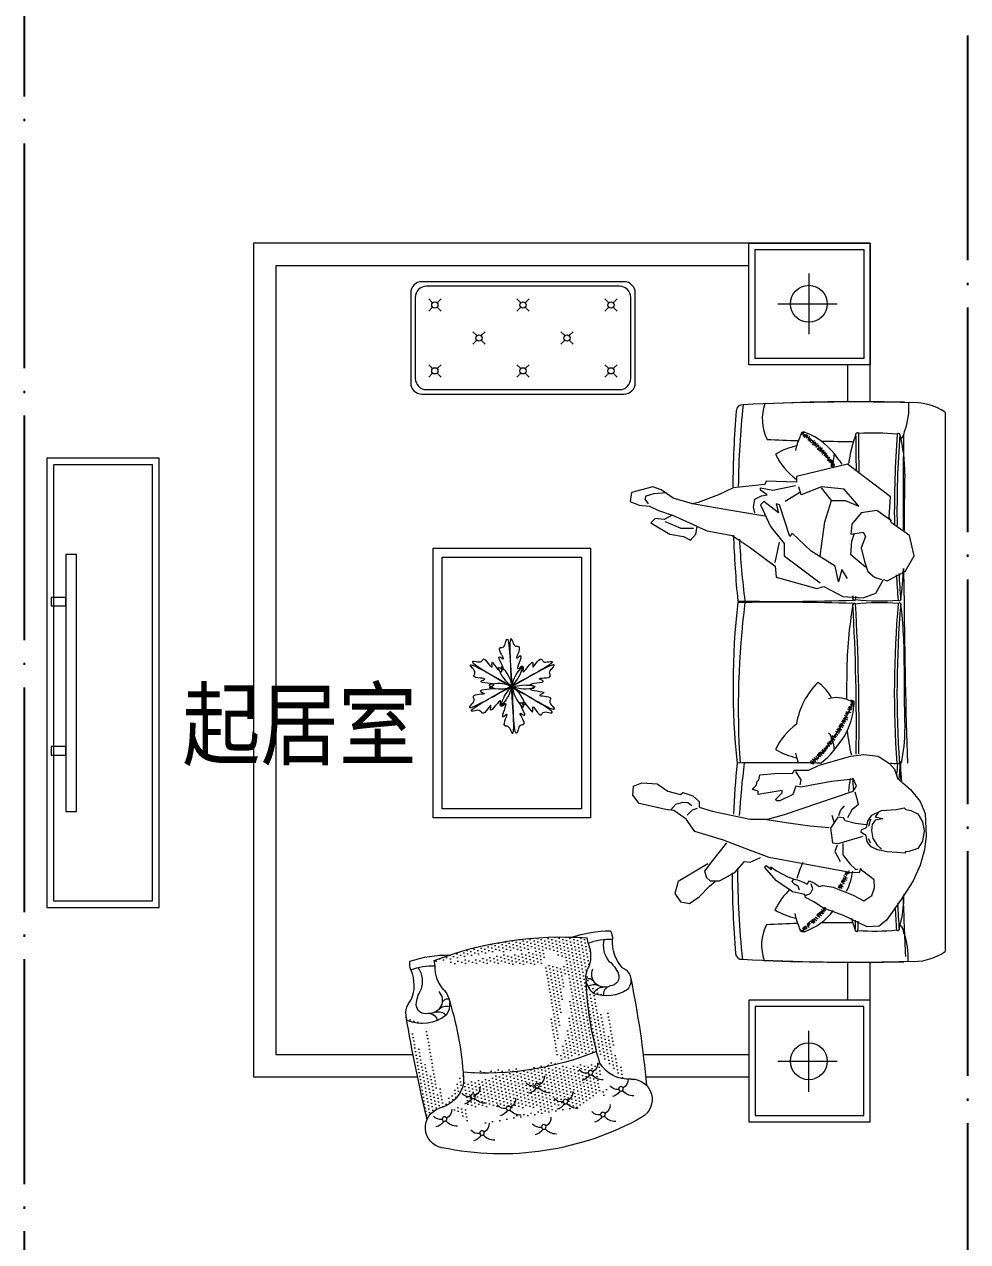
# Model space of a CAD drawing. Extents: x 534658 to 605938, y 354193 to 404593.
# Drawn here: x 576792 to 580992, y 374428 to 379845 of the extents above; entities that cross this region are included whole.
import ezdxf
from ezdxf.enums import TextEntityAlignment as Align

# ---------------------------------------------------------------- set-up
doc = ezdxf.new("R2010")
doc.units = 0
doc.header["$LTSCALE"] = 1000
doc.header["$MEASUREMENT"] = 0
doc.linetypes.add('DOTE', pattern=[2.42, 2, -0.2, 0.02, -0.2])
doc.layers.add('0_家具', color=31, linetype='Continuous', lineweight=9)
doc.layers.add('DOTE', color=1, linetype='Continuous')
doc.layers.add('PUB_TEXT', color=7, linetype='Continuous')
doc.styles.add('黑体', font='SIMHEI.TTF', dxfattribs={"width": 0.8})

# ---------------------------------------------------------------- blocks, each defined once
blk = doc.blocks.new('2325')
at = {"layer": '0_家具', "color": 8, "linetype": 'ByBlock'}
for p, q in [((1112836.6, 93458.5), (1112746, 93438.3)), ((1112907.2, 93418.2), (1112836.6, 93458.5)), ((1112746, 93438.3), (1112690.5, 93357.8)), ((1112947.5, 93337.6), (1112907.2, 93418.2)), ((1112574.7, 93352.8), (1112428.6, 93161.4)), ((1112665.4, 93347.7), (1112574.7, 93352.8)), ((1112680.5, 93357.8), (1112635.1, 93292.3)), ((1112690.5, 93357.8), (1112665.4, 93347.7)), ((1112635.1, 93292.3), (1112645.2, 93221.9)), ((1112932.4, 93282.3), (1112942.4, 93312.5)), ((1112942.4, 93322.5), (1112947.5, 93337.6)), ((1113002.9, 93287.3), (1112942.4, 93322.5)), ((1112730.9, 93231.9), (1112751, 93242)), ((1112751, 93242), (1112801.4, 93221.9)), ((1112801.4, 93221.9), (1112861.8, 93237)), ((1112887, 93242), (1112831.6, 93176.5)), ((1112861.8, 93237), (1112907.2, 93252.1)), ((1112907.2, 93252.1), (1112932.4, 93282.3)), ((1113023.1, 93231.9), (1113002.9, 93287.3)), ((1112615, 93211.8), (1112539.4, 93146.3)), ((1112589.8, 93151.4), (1112615, 93211.8)), ((1112645.2, 93221.9), (1112695.6, 93181.6)), ((1112695.6, 93181.6), (1112740.9, 93176.5)), ((1112740.9, 93176.5), (1112730.9, 93231.9)), ((1112771.2, 93181.6), (1112740.9, 93191.7)), ((1112831.6, 93176.5), (1112771.2, 93181.6)), ((1113018, 93141.3), (1113023.1, 93231.9)), ((1112428.6, 93161.4), (1112484, 92934.9)), ((1112539.4, 93146.3), (1112529.3, 93045.7)), ((1112589.8, 93091), (1112589.8, 93151.4)), ((1112937.4, 93161.4), (1112897.1, 93136.3)), ((1112897.1, 93136.3), (1112952.5, 93121.2)), ((1112972.7, 93055.7), (1113018, 93141.3)), ((1112589.8, 93091), (1112534.4, 93045.7)), ((1112685.5, 93060.8), (1112589.8, 93091)), ((1112882, 93106.1), (1112816.5, 93000.3)), ((1112952.5, 93121.2), (1112882, 93106.1)), ((1112529.3, 93045.7), (1112564.6, 92955)), ((1112836.6, 93040.6), (1112685.5, 93060.8)), ((1112836.6, 92879.5), (1112957.6, 93040.6)), ((1112932.4, 92844.3), (1112982.7, 93025.5)), ((1112982.7, 93025.5), (1112972.7, 93055.7)), ((1112816.5, 93000.3), (1112735.9, 92914.8)), ((1112484, 92934.9), (1112509.2, 92934.9)), ((1112509.2, 92934.9), (1112504.1, 92799)), ((1112544.4, 92829.2), (1112524.3, 92929.9)), ((1112564.6, 92955), (1112529.3, 92945)), ((1112554.5, 92950), (1112594.8, 92884.6)), ((1112735.9, 92914.8), (1112751, 92904.7)), ((1112609.9, 92859.4), (1112604.9, 92844.3)), ((1112751, 92904.7), (1112609.9, 92859.4)), ((1112705.7, 92819.1), (1112781.2, 92879.5)), ((1112866.9, 92839.2), (1112776.2, 92859.4)), ((1112781.2, 92879.5), (1112836.6, 92879.5)), ((1112534.4, 92773.8), (1112544.4, 92829.2)), ((1112564.6, 92804), (1112544.4, 92773.8)), ((1112569.6, 92778.8), (1112564.6, 92804)), ((1112645.2, 92854.3), (1112594.8, 92788.9)), ((1112604.9, 92844.3), (1112645.2, 92854.3)), ((1112609.9, 92773.8), (1112705.7, 92819.1)), ((1112796.3, 92723.5), (1112882, 92839.2)), ((1112882, 92839.2), (1112932.4, 92844.3)), ((1112504.1, 92799), (1112519.3, 92793.9)), ((1112519.3, 92793.9), (1112534.4, 92653)), ((1112544.4, 92773.8), (1112534.4, 92773.8)), ((1112584.8, 92748.6), (1112569.6, 92778.8)), ((1112620, 92743.6), (1112584.8, 92748.6)), ((1112594.8, 92788.9), (1112609.9, 92773.8)), ((1112645.2, 92748.6), (1112620, 92743.6)), ((1112660.3, 92793.9), (1112635.1, 92642.9)), ((1112746, 92647.9), (1112796.3, 92723.5)), ((1112534.4, 92653), (1112564.6, 92587.5)), ((1112635.1, 92642.9), (1112606, 92471.7)), ((1112725.8, 92537.2), (1112746, 92647.9)), ((1112564.6, 92587.5), (1112599.9, 92496.9)), ((1112705.7, 92491.9), (1112725.8, 92537.2)), ((1112599.9, 92496.9), (1112604.9, 92471.7)), ((1112705.7, 92491.9), (1112655.3, 92381.1)), ((1112740.9, 92486.8), (1112705.7, 92491.9)), ((1112715.7, 92476.8), (1112715.7, 92421.4)), ((1112767.3, 92463.1), (1112740.9, 92486.8)), ((1112604.9, 92471.7), (1112579.7, 92386.2)), ((1112715.7, 92421.4), (1112685.5, 92350.9)), ((1112740.9, 92371), (1112751, 92431.5)), ((1112751, 92431.5), (1112767.3, 92463.1)), ((1112579.7, 92386.2), (1112559.6, 92355.9)), ((1112635.1, 92320.7), (1112655.3, 92381.1)), ((1112655.3, 92381.1), (1112675.4, 92345.9)), ((1112689.4, 92285.4), (1112740.9, 92371)), ((1112543.3, 92332), (1112529.3, 92295.5)), ((1112559.6, 92355.9), (1112543.3, 92332)), ((1112559.6, 92300.6), (1112554.5, 92355.9)), ((1112615, 92280.4), (1112635.1, 92320.7)), ((1112675.4, 92345.9), (1112670.4, 92305.6)), ((1112529.3, 92295.5), (1112554.5, 92199.9)), ((1112569.6, 92265.3), (1112559.6, 92300.6)), ((1112584.8, 92260.3), (1112569.6, 92265.3)), ((1112604.9, 92275.4), (1112584.8, 92260.3)), ((1112611.1, 92233.8), (1112615, 92280.4)), ((1112670.4, 92305.6), (1112689.4, 92285.4)), ((1112594.8, 92194.8), (1112611.1, 92233.8)), ((1112554.5, 92199.9), (1112594.8, 92194.8))]:
    blk.add_line(p, q, dxfattribs=at)
blk = doc.blocks.new('135')
at = {"layer": '0_家具', "color": 8, "linetype": 'ByBlock'}
for p, q in [((1537369.4, 158167.3), (1537402.3, 158195.1)), ((1537402.3, 158195.1), (1537455.3, 158197.6)), ((1537455.3, 158197.6), (1537561.5, 158147.1)), ((1537303.7, 158076.4), (1537369.4, 158167.3)), ((1537561.5, 158147.1), (1537650, 158114.3)), ((1537470.5, 158081.5), (1537435.1, 158058.7)), ((1537518.5, 158056.2), (1537470.5, 158081.5)), ((1537650, 158114.3), (1537692.9, 158086.5)), ((1537692.9, 158086.5), (1537730.9, 158066.3)), ((1538246.5, 158094.1), (1538203.5, 158063.8)), ((1538287, 158086.5), (1538246.5, 158094.1)), ((1538312.2, 158048.6), (1538287, 158086.5)), ((1537250.6, 157993.1), (1537303.7, 158076.4)), ((1537435.1, 158058.7), (1537422.5, 158023.4)), ((1537607, 158020.9), (1537518.5, 158056.2)), ((1537708.1, 158048.6), (1537698, 158028.4)), ((1537698, 158028.4), (1537705.6, 158005.7)), ((1537728.3, 158056.2), (1537708.1, 158048.6)), ((1537730.9, 158066.3), (1537733.4, 158053.7)), ((1537733.4, 158053.7), (1537789, 158041.1)), ((1537764.4, 158015.6), (1537758, 158032.3)), ((1537789, 158041.1), (1537859.8, 157993.1)), ((1538203.5, 158063.8), (1538158, 158015.8)), ((1538297.1, 157995.6), (1538312.2, 158048.6)), ((1537220.3, 157922.4), (1537250.6, 157993.1)), ((1537422.5, 158023.4), (1537425, 157988)), ((1537425, 157988), (1537475.6, 157950.1)), ((1537652.5, 158013.3), (1537607, 158020.9)), ((1537670.2, 158018.3), (1537652.5, 158013.3)), ((1537690.4, 158003.2), (1537670.2, 158018.3)), ((1537713.2, 157993.1), (1537690.4, 158003.2)), ((1537723.3, 158008.2), (1537713.2, 157993.1)), ((1537741, 157998.1), (1537723.3, 158008.2)), ((1537766.3, 157988), (1537741, 157998.1)), ((1537782.4, 158004.1), (1537764.4, 158015.6)), ((1537781.4, 157985.5), (1537766.3, 157988)), ((1537809.2, 157975.4), (1537781.4, 157985.5)), ((1537791.4, 157995.1), (1537782.4, 158004.1)), ((1537784.9, 157987.4), (1537791.4, 157995.1)), ((1537859.8, 157947.6), (1537809.2, 157975.4)), ((1537859.8, 157993.1), (1537912.9, 157932.5)), ((1538112.6, 157993.1), (1538044.3, 157955.2)), ((1538155.5, 157993.1), (1538112.6, 157993.1)), ((1538158, 158015.8), (1538132.8, 157995.6)), ((1538170.7, 157977.9), (1538155.5, 157993.1)), ((1538165.6, 157917.3), (1538297.1, 157995.6)), ((1538180.8, 157950.1), (1538170.7, 157977.9)), ((1537200, 157854.2), (1537220.3, 157922.4)), ((1537475.6, 157950.1), (1537485.7, 157937.5)), ((1537485.7, 157937.5), (1537490.7, 157957.7)), ((1537490.7, 157957.7), (1537531.2, 157955.2)), ((1537505.9, 157942.6), (1537495.8, 157940)), ((1537533.7, 157917.3), (1537505.9, 157942.6)), ((1537531.2, 157955.2), (1537604.5, 157942.6)), ((1537604.5, 157942.6), (1537892.6, 157889.5)), ((1537885.1, 157929.9), (1537859.8, 157947.6)), ((1537882.5, 157942.6), (1537885.1, 157929.9)), ((1537905.3, 157924.9), (1537882.5, 157942.6)), ((1537912.9, 157932.5), (1537905.3, 157924.9)), ((1538044.3, 157955.2), (1538001.3, 157907.2)), ((1538150.5, 157909.7), (1538180.8, 157950.1)), ((1537270.8, 157861.7), (1537286, 157864.3)), ((1537286, 157869.3), (1537323.9, 157866.8)), ((1537286, 157864.3), (1537286, 157869.3)), ((1537323.9, 157866.8), (1537366.9, 157864.3)), ((1537366.9, 157864.3), (1537409.8, 157854.2)), ((1537564, 157876.9), (1537533.7, 157917.3)), ((1537564, 157826.4), (1537564, 157876.9)), ((1537599.4, 157861.7), (1537576.7, 157907.2)), ((1537892.6, 157889.5), (1537998.8, 157849.1)), ((1537976.1, 157909.7), (1537930.6, 157889.5)), ((1538001.3, 157907.2), (1537976.1, 157909.7)), ((1538082.2, 157823.9), (1538150.5, 157909.7)), ((1537192.5, 157793.6), (1537200, 157854.2)), ((1537202.6, 157770.8), (1537210.1, 157816.3)), ((1537210.1, 157816.3), (1537230.4, 157849.1)), ((1537230.4, 157849.1), (1537270.8, 157861.7)), ((1537411.5, 157834.2), (1537392.3, 157851.3)), ((1537409.8, 157854.2), (1537437.6, 157841.5)), ((1537430.7, 157804.4), (1537411.5, 157834.2)), ((1537437.6, 157841.5), (1537455.3, 157818.8)), ((1537451.5, 157803.7), (1537441.2, 157824.2)), ((1537455.3, 157818.8), (1537460.9, 157791)), ((1537584.3, 157826.4), (1537473, 157793.6)), ((1537609.5, 157823.9), (1537584.3, 157826.4)), ((1537589.3, 157834), (1537599.4, 157861.7)), ((1537619.6, 157758.2), (1537609.5, 157823.9)), ((1537998.8, 157849.1), (1538094.9, 157811.2)), ((1538094.9, 157811.2), (1538223.8, 157773.3)), ((1537197.5, 157692.5), (1537192.5, 157793.6)), ((1537210.1, 157730.4), (1537202.6, 157770.8)), ((1537437.2, 157768.1), (1537430.7, 157804.4)), ((1537432.9, 157742.5), (1537437.2, 157768.1)), ((1537458.2, 157755.5), (1537452.8, 157727.9)), ((1537480.6, 157765.8), (1537458.2, 157755.5)), ((1537460.9, 157791), (1537482.2, 157778)), ((1537482.2, 157778), (1537480.6, 157765.8)), ((1537586.8, 157710.2), (1537619.6, 157758.2)), ((1537710.6, 157748.1), (1537624.7, 157755.7)), ((1538223.8, 157773.3), (1538261.7, 157717.8)), ((1537230.4, 157695.1), (1537210.1, 157730.4)), ((1537385.9, 157716.9), (1537420.1, 157723.3)), ((1537420.1, 157708.4), (1537385.9, 157716.9)), ((1537405.1, 157687.1), (1537420.1, 157708.4)), ((1537420.1, 157723.3), (1537432.9, 157742.5)), ((1537452.8, 157727.9), (1537435.1, 157700.1)), ((1537441.2, 157718.4), (1537449.7, 157750.8)), ((1537460.4, 157743), (1537508.4, 157738)), ((1537508.4, 157738), (1537553.9, 157725.4)), ((1537523.6, 157677.4), (1537543.8, 157712.7)), ((1537553.9, 157725.4), (1537561.5, 157712.7)), ((1537561.5, 157712.7), (1537586.8, 157710.2)), ((1537581.7, 157702.6), (1537574.1, 157679.9)), ((1537601.9, 157735.5), (1537612.1, 157702.6)), ((1537816.8, 157732.9), (1537710.6, 157748.1)), ((1537902.7, 157720.3), (1537816.8, 157732.9)), ((1537897.7, 157717.8), (1537824.4, 157697.6)), ((1537976.1, 157717.8), (1537897.7, 157717.8)), ((1538145.4, 157682.4), (1537976.1, 157717.8)), ((1538261.7, 157717.8), (1538317.3, 157679.9)), ((1537220.3, 157639.5), (1537197.5, 157692.5)), ((1537260.7, 157679.9), (1537230.4, 157695.1)), ((1537283.5, 157674.9), (1537260.7, 157679.9)), ((1537291, 157667.3), (1537283.5, 157674.9)), ((1537326.4, 157674.9), (1537291, 157667.3)), ((1537391.7, 157679.2), (1537326.4, 157674.9)), ((1537435.1, 157700.1), (1537391.7, 157679.2)), ((1537495.8, 157654.6), (1537523.6, 157677.4)), ((1537500.8, 157631.9), (1537495.8, 157654.6)), ((1537824.4, 157697.6), (1537518.5, 157594)), ((1537574.1, 157679.9), (1537556.4, 157659.7)), ((1538203.5, 157664.8), (1538145.4, 157682.4)), ((1538203.5, 157639.5), (1538203.5, 157664.8)), ((1538233.9, 157677.4), (1538211.1, 157669.8)), ((1538256.6, 157700.1), (1538233.9, 157677.4)), ((1538254.1, 157644.5), (1538236.4, 157657.2)), ((1538307.2, 157652.1), (1538276.9, 157642)), ((1538329.9, 157677.4), (1538307.2, 157652.1)), ((1538317.3, 157679.9), (1538352.7, 157674.9)), ((1538352.7, 157674.9), (1538471.3, 157648.1)), ((1538471.3, 157648.1), (1538499.3, 157611.7)), ((1537263.2, 157586.5), (1537220.3, 157639.5)), ((1537510.9, 157596.6), (1537500.8, 157631.9)), ((1537518.5, 157594), (1537503.4, 157571.3)), ((1537773.8, 157571.3), (1537786.5, 157609.2)), ((1537786.5, 157609.2), (1537844.6, 157637)), ((1537862.3, 157629.4), (1537834.5, 157601.6)), ((1537834.5, 157591.5), (1537940.7, 157609.2)), ((1537834.5, 157601.6), (1537834.5, 157591.5)), ((1537844.6, 157637), (1537859.8, 157637)), ((1537859.8, 157637), (1537862.3, 157629.4)), ((1537940.7, 157609.2), (1537940.7, 157594)), ((1537940.7, 157594), (1537965.9, 157586.5)), ((1538231.4, 157614.2), (1538203.5, 157639.5)), ((1538276.9, 157599.1), (1538231.4, 157614.2)), ((1538276.9, 157642), (1538254.1, 157644.5)), ((1538287, 157609.2), (1538276.9, 157599.1)), ((1538342.6, 157594), (1538287, 157609.2)), ((1538390.6, 157561.2), (1538342.6, 157594)), ((1538499.3, 157611.7), (1538496.8, 157571.3)), ((1537321.4, 157535.9), (1537263.2, 157586.5)), ((1537503.4, 157571.3), (1537516, 157541)), ((1537516, 157541), (1537614.6, 157551.1)), ((1537614.6, 157551.1), (1537751.1, 157576.4)), ((1537754.8, 157566.3), (1537749.8, 157543.5)), ((1537749.8, 157543.5), (1537773.8, 157506.9)), ((1537751.1, 157576.4), (1537773.8, 157571.3)), ((1537938.1, 157543.5), (1537933.1, 157520.8)), ((1537945.7, 157551.1), (1537938.1, 157543.5)), ((1537948.2, 157566.3), (1537945.7, 157551.1)), ((1537960.9, 157578.9), (1537948.2, 157566.3)), ((1537965.9, 157586.5), (1537960.9, 157578.9)), ((1538458.9, 157556.2), (1538390.6, 157561.2)), ((1538496.8, 157571.3), (1538458.9, 157556.2)), ((1537334, 157495.5), (1537321.4, 157535.9)), ((1537356.8, 157470.3), (1537334, 157495.5)), ((1537715.7, 157500.6), (1537670.2, 157477.9)), ((1537781.4, 157500.6), (1537715.7, 157500.6)), ((1537786.5, 157513.2), (1537781.4, 157500.6)), ((1537867.4, 157515.7), (1537786.5, 157513.2)), ((1537933.1, 157520.8), (1537867.4, 157515.7)), ((1537407.3, 157437.4), (1537356.8, 157470.3)), ((1537470.5, 157429.9), (1537407.3, 157437.4)), ((1537528.6, 157437.4), (1537470.5, 157429.9)), ((1537670.2, 157477.9), (1537528.6, 157437.4))]:
    blk.add_line(p, q, dxfattribs=at)
blk = doc.blocks.new('A$C06297D3F')
at = {"layer": '0_家具'}
h = blk.add_hatch(dxfattribs=at)
h.set_pattern_fill('DOTS', color=8, scale=254, angle=-134.7764, style=0)
h.set_pattern_definition([(225.223636, (11129.018, -27762.821), (5.678339, -16.815945), [0, -15.875])])
edge = h.paths.add_edge_path()
edge.add_ellipse((1856.5, -639.1), major_axis=(1239.7, -773.8), ratio=1, start_angle=160.1904, end_angle=162.2843, ccw=False)
edge.add_ellipse((1012.6, 376), major_axis=(77.3, 123.8), ratio=1, start_angle=4.7389, end_angle=56.3169, ccw=False)
edge.add_ellipse((1230.4, 595.4), major_axis=(93, 148.9), ratio=1, start_angle=101.58, end_angle=152.6447, ccw=False)
edge.add_ellipse((6451, 6578.5), major_axis=(6790.2, -4238.3), ratio=1, start_angle=258.85109, end_angle=259.68926, ccw=False)
edge.add_ellipse((951.9, 677.9), major_axis=(54.6, -34.1), ratio=1, start_angle=96.3205, end_angle=137.2526)
edge.add_ellipse((925.4, 736.6), major_axis=(8.57, -5.35), ratio=1, start_angle=257.1951, end_angle=411.7533, ccw=False)
edge.add_ellipse((925.4, 736.6), major_axis=(8.57, -5.35), ratio=1, start_angle=77.1951, end_angle=257.1951, ccw=False)
edge.add_ellipse((925.4, 736.6), major_axis=(5.35, 8.57), ratio=1, start_angle=321.7533, end_angle=347.1951, ccw=False)
edge.add_ellipse((951.9, 677.9), major_axis=(54.6, -34.1), ratio=1, start_angle=96.3205, end_angle=137.2526, ccw=False)
edge.add_ellipse((6451, 6578.5), major_axis=(4238.3, 6790.2), ratio=1, start_angle=165.36944, end_angle=168.85109, ccw=False)
edge.add_ellipse((555.6, 1189.4), major_axis=(115.4, -72.1), ratio=1, start_angle=275.8515, end_angle=337.7307, ccw=False)
edge.add_ellipse((374.4, 988.2), major_axis=(76.6, 122.8), ratio=1, start_angle=278.3727, end_angle=335.0598, ccw=False)
edge.add_ellipse((-617.3, 1788.2), major_axis=(748.9, 1199.7), ratio=1, start_angle=262.6728, end_angle=264.6261, ccw=False)
edge.add_ellipse((-196.4, -242.3), major_axis=(1119.4, -698.7), ratio=1, start_angle=64.9106, end_angle=91.2815, ccw=False)
edge = h.paths.add_edge_path()
edge.add_ellipse((2081.2, -905.8), major_axis=(916.5, 1468.3), ratio=1, start_angle=67.336, end_angle=79.9465, ccw=False)
edge.add_ellipse((1230.4, 595.4), major_axis=(148.9, -93), ratio=1, start_angle=242.6447, end_angle=242.7012, ccw=False)
edge.add_ellipse((1012.6, 376), major_axis=(123.8, -77.3), ratio=1, start_angle=94.7389, end_angle=146.3169)
edge.add_ellipse((1856.5, -639.1), major_axis=(773.8, 1239.7), ratio=1, start_angle=70.1904, end_angle=84.7651)
edge.add_ellipse((757.4, 180.3), major_axis=(77.4, -48.3), ratio=1, start_angle=124.2911, end_angle=167.1951, ccw=False)
edge.add_ellipse((705.9, 107.5), major_axis=(144.9, -90.4), ratio=1, start_angle=90.3382, end_angle=105.7276, ccw=False)
edge = h.paths.add_edge_path()
edge.add_line((586.1, 85.4), (603.4, 102.8))
edge.add_ellipse((526.7, 224.2), major_axis=(76, 121.8), ratio=1, start_angle=244.2517, end_angle=292.157)
edge.add_ellipse((757.4, 180.3), major_axis=(77.4, -48.3), ratio=1, start_angle=167.1951, end_angle=199.6694, ccw=False)
edge.add_ellipse((1856.5, -639.1), major_axis=(1239.7, -773.8), ratio=1, start_angle=162.2843, end_angle=174.7651, ccw=False)
edge.add_ellipse((-196.4, -242.3), major_axis=(1119.4, -698.7), ratio=1, start_angle=64.9106, end_angle=73.1357)
edge.add_ellipse((54.5, 786), major_axis=(402.1, 644.3), ratio=1, start_angle=255.9004, end_angle=289.8354, ccw=False)
edge.add_ellipse((521.5, 330.6), major_axis=(58, 92.9), ratio=1, start_angle=176.3822, end_angle=245.1703, ccw=False)
edge.add_ellipse((1562.1, 1834.5), major_axis=(1026.3, 1644.3), ratio=1, start_angle=162.7715, end_angle=177.2383, ccw=False)
edge.add_line((94.8, 568), (86.5, 559.5))
edge.add_ellipse((1402.1, 1445.6), major_axis=(1345.6, -839.9), ratio=1, start_angle=245.932, end_angle=271.0135)
edge = h.paths.add_edge_path()
edge.add_ellipse((819.9, 446.5), major_axis=(371, 594.4), ratio=1, start_angle=59.5523, end_angle=90.9474, ccw=False)
edge.add_ellipse((374.4, 988.2), major_axis=(122.8, -76.6), ratio=1, start_angle=65.2032, end_angle=73.334)
edge.add_ellipse((556.2, 1138.2), major_axis=(77.3, -48.3), ratio=1, start_angle=201.1958, end_angle=248.545, ccw=False)
edge.add_ellipse((4468.9, -3417), major_axis=(3217.5, 5154.7), ratio=1, start_angle=73.16819, end_angle=77.55651)
edge.add_ellipse((191.7, 772.7), major_axis=(75.6, -47.2), ratio=1, start_angle=156.3093, end_angle=167.0408, ccw=False)
edge.add_ellipse((107.1, 678.9), major_axis=(144.9, -90.4), ratio=1, start_angle=80.8602, end_angle=110.3903, ccw=False)
for p, q in [((103.2, 576.4), (86.5, 559.5)), ((603.4, 102.8), (586.1, 85.4))]:
    blk.add_line(p, q, dxfattribs=at)
at = {"layer": '0_家具', "color": 8}
for centre in [(529.8, 1110), (702, 1065.6), (575.4, 954.1), (734.6, 906.8), (911.5, 885), (781.9, 751.4), (925.4, 736.6), (1095, 688.2), (942.9, 568.2), (1095.5, 548.7)]:
    blk.add_circle(centre, 10.1, dxfattribs=at)
at = {"layer": '0_家具'}
for centre, radius, start, end in [((556.2, 1138.2), 91.1, 65.7048, 216.5736), ((87.5, 41.1), 1284.2, 25.7182, 66.7835), ((4468.9, -3417), 6076.5, 131.19671, 135.58502), ((374.4, 988.2), 144.7, 336.4012, 41.3625), ((-617.3, 1788.2), 1414.3, 307.5317, 322.6546), ((-196.4, -242.3), 1319.6, 32.9391, 59.3384), ((191.7, 772.7), 89.1, 124.3378, 185.9862), ((107.1, 678.9), 170.8, 16.6911, 78.4188), ((-68.6, 802.1), 175.9, 302.3259, 347.2661), ((179.5, 731), 91.3, 282.7494, 358.1277), ((62.8, 595), 69.3, 122.5231, 154.8526), ((227.9, 779.8), 238.6, 211.9659, 238.4814), ((412.6, 921.9), 508.7, 215.7832, 236.0673), ((225.2, 500.6), 143.6, 100.2617, 148.1671), ((1161.7, 560.2), 91.1, 233.8737, 24.7425), ((1402.1, 1445.6), 1586.2, 213.9605, 239.042), ((1856.5, -639.1), 1461.4, 128.219, 142.7936), ((1012.6, 376), 146, 49.2276, 114.3454), ((-2179.6, 3322.9), 4406.5, 313.3878, 319.6664), ((757.4, 180.3), 91.3, 92.3196, 167.6979), ((705.9, 107.5), 170.8, 21.7075, 73.7562), ((526.7, 224.2), 143.6, 302.2802, 350.1855), ((804.1, 163.5), 61, 257.0033, 6.7865), ((1034.7, 515.6), 641.9, 217.7518, 233.4334), ((805.8, 229.1), 238.6, 211.9659, 238.4814), ((830.5, -67.2), 175.9, 103.1812, 148.1214), ((622.4, 62.5), 69.3, 295.5946, 327.9242)]:
    blk.add_arc(centre, radius, start, end, dxfattribs=at)
at = {"layer": '0_家具', "color": 8}
for centre, radius, start, end in [((479.2, 1125.1), 52.8, 354.3117, 41.9543), ((492.1, 1083.3), 46.2, 47.8908, 102.7522), ((495.8, 1082.2), 43.9, 323.073, 26.0407), ((556.2, 1051.3), 64.4, 53.4773, 105.2811), ((664.3, 1038.9), 46.2, 47.8908, 102.7522), ((651.5, 1080.8), 52.8, 354.3117, 41.9543), ((668, 1037.8), 43.9, 323.073, 26.0407), ((728.5, 1006.9), 64.4, 53.4773, 105.2811), ((524.8, 969.2), 52.8, 354.3117, 41.9543), ((537.7, 927.4), 46.2, 47.8908, 102.7522), ((541.4, 926.3), 43.9, 323.073, 26.0407), ((601.9, 895.4), 64.4, 53.4773, 105.2811), ((696.9, 880.1), 46.2, 47.8908, 102.7522), ((684, 921.9), 52.8, 354.3117, 41.9543), ((860.9, 900.1), 52.8, 354.3117, 41.9543), ((700.6, 879), 43.9, 323.073, 26.0407), ((761, 848.1), 64.4, 53.4773, 105.2811), ((873.8, 858.2), 46.2, 47.8908, 102.7522), ((877.5, 857.2), 43.9, 323.073, 26.0407), ((937.9, 826.3), 64.4, 53.4773, 105.2811), ((272.9, 685.3), 160.9, 150.1839, 174.3037), ((167.5, 741.7), 41.6, 39.7131, 145.3085), ((170.9, 717.7), 58.1, 281.3278, 60.4745), ((224.4, 792.5), 33.9, 237.9436, 321.2231), ((744.2, 724.7), 46.2, 47.8908, 102.7522), ((731.4, 766.5), 52.8, 354.3117, 41.9543), ((874.9, 751.8), 52.8, 354.3117, 41.9543), ((259.2, 774.4), 47.3, 218.2701, 282.701), ((272.3, 730.4), 44.1, 188.4811, 251.6391), ((747.9, 723.6), 43.9, 323.073, 26.0407), ((808.4, 692.7), 64.4, 53.4773, 105.2811), ((887.7, 709.9), 46.2, 47.8908, 102.7522), ((891.5, 708.9), 43.9, 323.073, 26.0407), ((951.9, 677.9), 64.4, 53.4773, 105.2811), ((1057.3, 661.5), 46.2, 47.8908, 102.7522), ((1044.5, 703.3), 52.8, 354.3117, 41.9543), ((8.7, 727.5), 107.3, 289.9419, 345.8856), ((252.6, 686.6), 29.5, 164.7803, 236.5752), ((1061, 660.4), 43.9, 323.073, 26.0407), ((1121.5, 629.5), 64.4, 53.4773, 105.2811), ((892.3, 583.3), 52.8, 354.3117, 41.9543), ((1044.9, 563.8), 52.8, 354.3117, 41.9543), ((905.2, 541.5), 46.2, 47.8908, 102.7522), ((908.9, 540.4), 43.9, 323.073, 26.0407), ((969.4, 509.5), 64.4, 53.4773, 105.2811), ((1057.8, 521.9), 46.2, 47.8908, 102.7522), ((1122, 490), 64.4, 53.4773, 105.2811), ((1061.5, 520.9), 43.9, 323.073, 26.0407), ((798.6, 261.4), 47.3, 167.7463, 232.1772), ((742.6, 172.6), 58.1, 29.9728, 169.1194), ((710.8, 254), 29.5, 213.872, 285.6669), ((754.5, 274.1), 44.1, 198.8082, 261.9662), ((817, 226.6), 33.9, 129.2242, 212.5036), ((766.6, 169.4), 41.6, 305.1388, 50.7342), ((753.7, 10.5), 107.3, 104.5617, 160.5054), ((709.5, 274.3), 160.9, 276.1436, 300.2634)]:
    blk.add_arc(centre, radius, start, end, dxfattribs=at)
blk = doc.blocks.new('A$C023E0CD5')
at = {"layer": '0_家具'}
for p, q in [((2741, 3918.5), (2740.9, 3648.2)), ((2603.7, 3783.2), (2867.7, 3783.1)), ((3348.3, 3300.5), (3348.3, 900.9)), ((2741, 276.7), (2740.9, 547)), ((2603.7, 412), (2867.7, 412.1))]:
    blk.add_line(p, q, dxfattribs=at)
at = {"layer": '0_家具', "color": 8}
for p, q in [((1066.1, 3787.8), (1048.6, 3805.3)), ((1086, 3787.8), (1103.5, 3805.3)), ((1458.5, 3787.8), (1441, 3805.3)), ((1478.3, 3787.8), (1495.8, 3805.3)), ((1850.9, 3787.8), (1833.4, 3805.3)), ((1870.7, 3787.8), (1888.2, 3805.3)), ((1048.6, 3750.5), (1066.1, 3768)), ((1103.5, 3750.5), (1086, 3768)), ((1441, 3750.5), (1458.5, 3768)), ((1495.8, 3750.5), (1478.3, 3768)), ((1833.4, 3750.5), (1850.9, 3768)), ((1888.2, 3750.5), (1870.7, 3768)), ((1262.3, 3641.2), (1244.8, 3658.7)), ((1282.2, 3641.2), (1299.7, 3658.7)), ((1654.7, 3641.2), (1637.2, 3658.7)), ((1674.5, 3641.2), (1692, 3658.7)), ((1244.8, 3603.8), (1262.3, 3621.3)), ((1299.7, 3603.8), (1282.2, 3621.3)), ((1637.2, 3603.8), (1654.7, 3621.3)), ((1692, 3603.8), (1674.5, 3621.3)), ((1048.6, 3512), (1066.1, 3494.5)), ((1066.1, 3474.6), (1048.6, 3457.1)), ((1103.5, 3512), (1086, 3494.5)), ((1086, 3474.6), (1103.5, 3457.1)), ((1441, 3512), (1458.5, 3494.5)), ((1458.5, 3474.6), (1441, 3457.1)), ((1495.8, 3512), (1478.3, 3494.5)), ((1478.3, 3474.6), (1495.8, 3457.1)), ((1833.4, 3512), (1850.9, 3494.5)), ((1850.9, 3474.6), (1833.4, 3457.1)), ((1888.2, 3512), (1870.7, 3494.5)), ((1870.7, 3474.6), (1888.2, 3457.1))]:
    blk.add_line(p, q, dxfattribs=at)
at = {"layer": '0_家具', "color": 8, "linetype": 'Continuous'}
for p, q in [((2707.8, 3200.1), (2715.8, 3208.7)), ((2714, 3202.5), (2722, 3211)), ((2715.8, 3194), (2723.8, 3202.6)), ((2727.6, 3198.7), (2719.6, 3190.2)), ((2730.1, 3203.2), (2722.1, 3194.6)), ((2736.9, 3199.8), (2728.9, 3191.3)), ((2730.3, 3196.3), (2722.3, 3187.7)), ((2737.1, 3192.9), (2729.1, 3184.4)), ((2749.4, 3179.9), (2736.5, 3175.9)), ((2737.2, 3183.7), (2745.2, 3192.3)), ((2737.4, 3176.8), (2745.4, 3185.4)), ((2749.4, 3179.9), (2741.4, 3171.3)), ((2752.1, 3177.4), (2744.1, 3168.8)), ((2758.6, 3171.3), (2750.6, 3162.8)), ((2756.6, 3157.4), (2764.6, 3166)), ((2766.2, 3174.7), (2758.2, 3166.2)), ((2759.2, 3154.9), (2772.2, 3158.9)), ((2764.2, 3160.8), (2772.2, 3169.3)), ((2774.2, 3158.3), (2766.2, 3149.8)), ((2779.3, 3161.6), (2771.3, 3153)), ((2780.6, 3152.3), (2772.6, 3143.7)), ((2785.8, 3155.5), (2777.8, 3147)), ((2778.7, 3135.6), (2786.7, 3144.1)), ((2781.4, 3133.1), (2794.3, 3146.9)), ((2796.5, 3134.7), (2783.5, 3130.8)), ((2801.4, 3140), (2788.5, 3136.1)), ((2796.5, 3134.7), (2788.5, 3126.2)), ((2799.1, 3132.3), (2791.1, 3123.7)), ((2805.6, 3126.2), (2797.6, 3117.7)), ((2798.4, 3124), (2806.4, 3132.6)), ((2808.9, 3120.6), (2800.9, 3112.1)), ((2801, 3121.6), (2809, 3130.1)), ((2816.1, 3123.2), (2803.2, 3119.3)), ((2814.1, 3123.8), (2806.1, 3115.3)), ((2815.4, 3114.6), (2807.4, 3106)), ((2820.5, 3117.8), (2812.5, 3109.3)), ((2814.7, 3101.9), (2822.7, 3110.5)), ((2817.3, 3099.4), (2825.3, 3108)), ((2832.4, 3101.1), (2819.5, 3097.2)), ((2835.1, 3098.6), (2822.6, 3085.3)), ((2832.4, 3101.1), (2824.4, 3092.6)), ((2833.3, 3091.3), (2825.3, 3082.8)), ((2832.5, 3083.1), (2840.5, 3091.7)), ((2835.2, 3080.6), (2843.2, 3089.2)), ((2839.7, 3085.3), (2831.7, 3076.7)), ((2850.3, 3082.3), (2837.4, 3078.4)), ((2851.3, 3069.9), (2840.8, 3064.6)), ((2851.4, 3080.9), (2844, 3069.6)), ((2855.3, 3062), (2844.8, 3056.7)), ((2845.5, 3066.8), (2856, 3072.1)), ((2847.2, 3063.6), (2857.6, 3068.9)), ((2938.9, 2007.1), (2928.5, 2012.3)), ((2938.9, 2007.1), (2931.5, 2018.4)), ((2932.1, 2006.4), (2942.5, 2001.1)), ((2911.1, 1945.5), (2900.7, 1950.8)), ((2915.1, 1953.4), (2904.6, 1958.7)), ((2916.7, 1956.6), (2906.3, 1961.9)), ((2916.7, 1956.6), (2909.3, 1967.9)), ((2910.5, 1967.4), (2920.9, 1962.1)), ((2925.8, 1972.1), (2915.3, 1977.4)), ((2927.1, 1979.6), (2916.7, 1984.9)), ((2917, 1969.5), (2927.5, 1964.2)), ((2928.8, 1982.9), (2918.3, 1988.1)), ((2920.9, 1992.9), (2931.4, 1987.7)), ((2932.4, 1974.3), (2921.9, 1979.6)), ((2933.7, 1981.8), (2923.2, 1987)), ((2924.5, 2002.3), (2935, 1997)), ((2928.5, 1997), (2938.9, 1991.7)), ((2885, 1895.6), (2874.5, 1900.9)), ((2886.6, 1898.8), (2876.2, 1904.1)), ((2886.6, 1898.8), (2879.2, 1910.2)), ((2880.8, 1912.9), (2897.7, 1904.3)), ((2882.4, 1916.1), (2892.9, 1910.8)), ((2893.1, 1895.6), (2885.7, 1906.9)), ((2899, 1919), (2888.5, 1924.3)), ((2890.2, 1927.6), (2890.6, 1927.4)), ((2902.6, 1925.8), (2890.2, 1927.6)), ((2890.6, 1927.4), (2890.9, 1927.4)), ((2890.9, 1927.4), (2891.6, 1927.2)), ((2891.6, 1927.2), (2892.1, 1927.3)), ((2892.1, 1927.3), (2892.8, 1927.1)), ((2903, 1926.9), (2892.5, 1932.2)), ((2892.8, 1927.1), (2893.2, 1927)), ((2903.6, 1914.9), (2893.1, 1920.2)), ((2893.2, 1927), (2893.6, 1926.8)), ((2893.6, 1926.8), (2894, 1926.8)), ((2894, 1926.8), (2894.4, 1926.6)), ((2894.4, 1926.6), (2895, 1926.5)), ((2895, 1926.5), (2895.4, 1926.4)), ((2895.4, 1926.4), (2895.7, 1926.6)), ((2895.5, 1940.3), (2902.9, 1928.9)), ((2895.7, 1926.6), (2896.7, 1926.5)), ((2896.7, 1926.5), (2897.2, 1926.6)), ((2907.5, 1922.8), (2897.1, 1928.1)), ((2897.2, 1943.5), (2907.6, 1938.2)), ((2897.2, 1926.6), (2897.7, 1926.6)), ((2897.7, 1926.6), (2898, 1926.7)), ((2898, 1926.7), (2898.4, 1926.6)), ((2898.4, 1926.6), (2898.9, 1926.7)), ((2898.9, 1926.7), (2899.8, 1926.7)), ((2899.8, 1926.7), (2900.6, 1926.5)), ((2900.6, 1926.5), (2901.1, 1926.4)), ((2901.1, 1926.4), (2901.5, 1926.3)), ((2901.5, 1926.3), (2902.2, 1925.9)), ((2902.2, 1925.9), (2902.6, 1925.8)), ((2902.5, 1937.2), (2913, 1931.9)), ((2916.5, 1939.1), (2906, 1944.4)), ((2851.3, 1843.4), (2840.8, 1848.7)), ((2851.4, 1832.5), (2844, 1843.8)), ((2855.3, 1851.3), (2844.8, 1856.6)), ((2845.5, 1846.5), (2856, 1841.2)), ((2862.8, 1851.6), (2846.5, 1859.9)), ((2847.2, 1849.7), (2857.6, 1844.5)), ((2864.4, 1854.9), (2854, 1860.2)), ((2864.4, 1854.9), (2857, 1866.2)), ((2858.6, 1868.9), (2869, 1863.6)), ((2860.2, 1872.2), (2870.7, 1866.9)), ((2872.5, 1875), (2862.1, 1880.3)), ((2876.5, 1882.9), (2866.1, 1888.2)), ((2877.1, 1871), (2866.7, 1876.3)), ((2881, 1887.7), (2870.5, 1893)), ((2881.1, 1878.9), (2870.6, 1884.2)), ((2881.1, 1876.7), (2873.7, 1888)), ((2875.2, 1890.8), (2885.7, 1885.5)), ((2876.9, 1894), (2887.3, 1888.7)), ((2799.1, 1781.1), (2791.1, 1789.6)), ((2805.6, 1787.1), (2797.6, 1795.7)), ((2798.4, 1789.3), (2806.4, 1780.7)), ((2808.9, 1792.7), (2800.9, 1801.3)), ((2801, 1791.8), (2809, 1783.2)), ((2816.1, 1790.1), (2803.2, 1794)), ((2814.1, 1789.5), (2806.1, 1798.1)), ((2815.4, 1798.8), (2807.4, 1807.3)), ((2820.5, 1795.5), (2812.5, 1804.1)), ((2814.7, 1811.4), (2822.7, 1802.9)), ((2817.3, 1813.9), (2825.3, 1805.4)), ((2832.4, 1812.2), (2819.5, 1816.2)), ((2835.1, 1814.7), (2822.6, 1828.1)), ((2832.4, 1812.2), (2824.4, 1820.8)), ((2833.3, 1822), (2825.3, 1830.6)), ((2839.7, 1828), (2831.7, 1836.6)), ((2832.5, 1830.2), (2840.5, 1821.7)), ((2835.2, 1832.7), (2843.2, 1824.2)), ((2850.3, 1831), (2837.4, 1835)), ((2747.8, 1748), (2748.1, 1747.7)), ((2748.1, 1747.7), (2748.2, 1747.4)), ((2748.2, 1747.4), (2748.6, 1746.8)), ((2748.6, 1746.8), (2748.6, 1746.3)), ((2762.3, 1733.5), (2749.4, 1737.4)), ((2758.6, 1742), (2750.6, 1750.6)), ((2762.3, 1733.5), (2754.3, 1742)), ((2756.6, 1755.9), (2764.6, 1747.4)), ((2765, 1736), (2757, 1744.5)), ((2766.2, 1738.6), (2758.2, 1747.2)), ((2759.2, 1758.4), (2772.2, 1754.5)), ((2764.2, 1752.6), (2772.2, 1744)), ((2774.1, 1755), (2766.2, 1763.6)), ((2779.3, 1751.8), (2771.3, 1760.3)), ((2780.6, 1761.1), (2772.6, 1769.6)), ((2785.8, 1757.8), (2777.8, 1766.4)), ((2778.7, 1777.8), (2786.7, 1769.2)), ((2781.4, 1780.3), (2794.3, 1766.4)), ((2796.5, 1778.6), (2783.5, 1782.5)), ((2796.5, 1778.6), (2788.5, 1787.2)), ((2801.4, 1773.3), (2788.5, 1777.2)), ((2913.6, 1242.5), (2903.2, 1247.8)), ((2913.6, 1242.5), (2906.2, 1253.9)), ((2907.4, 1253.3), (2917.8, 1248)), ((2913.9, 1255.4), (2924.4, 1250.1)), ((2922.7, 1258), (2918.6, 1260.1)), ((2883.5, 1184.8), (2876.1, 1196.1)), ((2877.7, 1198.8), (2894.6, 1190.2)), ((2879.3, 1202), (2889.8, 1196.7)), ((2890, 1181.5), (2882.6, 1192.8)), ((2895.9, 1204.9), (2885.5, 1210.2)), ((2887.1, 1213.5), (2887.5, 1213.3)), ((2899.5, 1211.7), (2887.1, 1213.5)), ((2887.5, 1213.3), (2887.8, 1213.3)), ((2887.8, 1213.3), (2888.5, 1213.1)), ((2888.5, 1213.1), (2889, 1213.2)), ((2889, 1213.2), (2889.7, 1213)), ((2899.9, 1212.8), (2889.4, 1218.1)), ((2889.7, 1213), (2890.1, 1212.9)), ((2900.5, 1200.8), (2890, 1206.1)), ((2890.1, 1212.9), (2890.5, 1212.7)), ((2890.5, 1212.7), (2891, 1212.7)), ((2891, 1212.7), (2891.3, 1212.5)), ((2891.3, 1212.5), (2891.9, 1212.4)), ((2891.9, 1212.4), (2892.3, 1212.3)), ((2892.3, 1212.3), (2892.6, 1212.5)), ((2892.4, 1226.2), (2899.8, 1214.8)), ((2892.6, 1212.5), (2893.6, 1212.4)), ((2893.6, 1212.4), (2894.1, 1212.5)), ((2904.5, 1208.7), (2894, 1214)), ((2894.1, 1229.4), (2904.5, 1224.1)), ((2894.1, 1212.5), (2894.6, 1212.5)), ((2894.6, 1212.5), (2894.9, 1212.6)), ((2894.9, 1212.6), (2895.3, 1212.5)), ((2895.3, 1212.5), (2895.8, 1212.6)), ((2895.8, 1212.6), (2896.7, 1212.6)), ((2896.7, 1212.6), (2897.5, 1212.4)), ((2897.5, 1212.4), (2898, 1212.3)), ((2908, 1231.4), (2897.6, 1236.7)), ((2898, 1212.3), (2898.4, 1212.2)), ((2898.4, 1212.2), (2899.1, 1211.8)), ((2899.1, 1211.8), (2899.5, 1211.7)), ((2899.5, 1223.1), (2909.9, 1217.8)), ((2912, 1239.3), (2901.5, 1244.6)), ((2913.4, 1225.1), (2902.9, 1230.3)), ((2881.9, 1181.5), (2871.4, 1186.8)), ((2883.5, 1184.8), (2873.1, 1190)), ((2805.8, 1078.7), (2797.8, 1087.2)), ((2811, 1075.4), (2803, 1084)), ((2812.3, 1084.7), (2804.3, 1093.2)), ((2817.4, 1081.4), (2809.4, 1090)), ((2811.6, 1097.3), (2819.6, 1088.8)), ((2749, 1021.9), (2741, 1030.4)), ((2744.7, 1033.9), (2745, 1033.6)), ((2745, 1033.6), (2745.1, 1033.3)), ((2745.1, 1033.3), (2745.5, 1032.7)), ((2745.5, 1032.7), (2745.5, 1032.2)), ((2755.5, 1027.9), (2747.5, 1036.5)), ((2753.5, 1041.9), (2761.5, 1033.3)), ((2763.1, 1024.5), (2755.1, 1033.1)), ((2756.1, 1044.3), (2769.1, 1040.4)), ((2761.1, 1038.5), (2769.1, 1029.9)), ((2771.1, 1040.9), (2763.1, 1049.5)), ((2776.2, 1037.7), (2768.2, 1046.2)), ((2777.5, 1047), (2769.5, 1055.5)), ((2782.7, 1043.7), (2774.7, 1052.3)), ((2775.6, 1063.7), (2783.6, 1055.2)), ((2778.3, 1066.2), (2791.2, 1052.3)), ((2793.4, 1064.5), (2780.4, 1068.4)), ((2793.4, 1064.5), (2785.4, 1073.1)), ((2798.3, 1059.2), (2785.4, 1063.1)), ((2796, 1067), (2788, 1075.5)), ((2802.5, 1073), (2794.5, 1081.6)), ((2795.3, 1075.2), (2803.3, 1066.7)), ((2797.9, 1077.7), (2805.9, 1069.1)), ((2813, 1076), (2800.1, 1079.9)), ((2710.9, 996.8), (2718.9, 988.2)), ((2712.7, 1005.2), (2720.7, 996.7)), ((2724.5, 1000.5), (2716.5, 1009.1)), ((2727, 996.1), (2719, 1004.6)), ((2727.2, 1003), (2719.2, 1011.5)), ((2733.8, 999.4), (2725.8, 1008)), ((2734, 1006.3), (2726, 1014.9)), ((2746.3, 1019.4), (2733.4, 1023.3)), ((2734.1, 1015.5), (2742.1, 1007)), ((2734.3, 1022.4), (2742.3, 1013.9)), ((2746.3, 1019.4), (2738.3, 1027.9))]:
    blk.add_line(p, q, dxfattribs=at)
at = {"layer": '0_家具', "color": 1, "linetype": 'Continuous'}
blk.add_line((2704.7, 999.1), (2712.7, 990.6), dxfattribs=at)
at = {"layer": '0_家具', "flags": 128}
for points in [[(3014.3, 3346), (3014.3, 4052.6), (268.3, 4052.6), (268.3, 342.6), (999, 342.6)], [(2014.8, 342.6), (2473.8, 342.6)]]:
    blk.add_lwpolyline(points, dxfattribs=at)
for points in [[(3014.3, 3512), (2473.8, 3512), (2473.8, 4052.6), (3014.3, 4052.6)], [(3014.3, 683.2), (2473.8, 683.2), (2473.8, 142.6), (3014.3, 142.6)]]:
    blk.add_lwpolyline(points, close=True, dxfattribs=at)
at = {"layer": '0_家具', "color": 8, "flags": 128}
for points in [[(2986.3, 3540), (2501.8, 3540), (2501.8, 4024.6), (2986.3, 4024.6)], [(2986.3, 655.2), (2501.8, 655.2), (2501.8, 170.6), (2986.3, 170.6)]]:
    blk.add_lwpolyline(points, close=True, dxfattribs=at)
for points in [[(2473.8, 3952.6), (368.3, 3952.6), (368.3, 442.6), (978.8, 442.6)], [(2914.3, 3346.5), (2914.3, 3512)], [(2914.3, 683.2), (2914.3, 852.8)], [(2003.6, 442.6), (2473.8, 442.6)]]:
    blk.add_lwpolyline(points, dxfattribs=at)
at = {"layer": '0_家具'}
blk.add_lwpolyline([(1968.4, 3431.2), (1968.4, 3831.2, 0.414214), (1918.4, 3881.2), (1018.4, 3881.2, 0.414214), (968.4, 3831.2), (968.4, 3431.2, 0.414214), (1018.4, 3381.2), (1918.4, 3381.2, 0.414214)], format="xyb", close=True, dxfattribs=at)
at = {"layer": '0_家具', "color": 8}
blk.add_lwpolyline([(1948.4, 3451.2), (1948.4, 3811.2, 0.414214), (1898.4, 3861.2), (1038.4, 3861.2, 0.414214), (988.4, 3811.2), (988.4, 3451.2, 0.414214), (1038.4, 3401.2), (1898.4, 3401.2, 0.414214)], format="xyb", close=True, dxfattribs=at)
at = {"layer": '0_家具'}
blk.add_lwpolyline([(1068.3, 2695.7), (1768.5, 2695.7), (1768.5, 1495.5), (1068.3, 1495.5)], close=True, dxfattribs=at)
at = {"layer": '0_家具', "color": 8}
blk.add_lwpolyline([(1108.3, 2655.7), (1728.5, 2655.7), (1728.5, 1535.5), (1108.3, 1535.5)], close=True, dxfattribs=at)
at = {"layer": '0_家具'}
blk.add_lwpolyline([(3014.3, 342.6), (3014.3, 853.3)], dxfattribs=at)
for centre in [(2741, 3783.1), (2741, 412.1)]:
    blk.add_circle(centre, 82.2, dxfattribs=at)
at = {"layer": '0_家具', "color": 8}
for centre in [(1076, 3777.9), (1468.4, 3777.9), (1860.8, 3777.9), (1272.2, 3631.2), (1664.6, 3631.2), (1076, 3484.6), (1468.4, 3484.6), (1860.8, 3484.6)]:
    blk.add_circle(centre, 14, dxfattribs=at)
at = {"layer": '0_家具'}
for centre, radius, start, end in [((7161.4, 2923.4), 4759.1, 175.3738, 179.4602), ((2446.5, 3304.9), 28.8, 85.9015, 175.4074), ((2972.4, -7327.2), 10673.7, 88.95507, 92.8127), ((2736, 3270.1), 202.1, 160.2656, 206.5581), ((2923.2, -5418.4), 8764.9, 88.27286, 92.46809), ((2896.8, 3320.8), 290.1, 338.6332, 4.6518), ((3209.2, 3096.6), 246.9, 55.7019, 95.0726), ((2503.6, 2868.5), 396, 30.3049, 58.8199), ((2622.5, 2935.1), 294.1, 32.7198, 69.52), ((3589.8, 2971), 680, 159.9249, 171.4858), ((2957.1, 3203.3), 6.06, 13.6554, 169.4313), ((-7194.5, 3021.8), 10147.3, 0.12906, 1.03136), ((3030.1, 2101.3), 1106.5, 84.5814, 93.4933), ((7707.9, 2859.8), 4574.3, 175.7126, 180.7991), ((3140.2, 3198.9), 6.85, 25.1279, 144.757), ((2486.4, 3028.4), 682.4, 359.622, 14.7228), ((3128.6, 3214.2), 38.4, 305.7299, 1.2873), ((25099.9, 2896.1), 21939, 179.21385, 180.31013), ((2751.3, 2848.6), 308.7, 102.1202, 120.7599), ((2931.9, 3079.7), 255.4, 154.509, 168.6304), ((2916.1, 10361.5), 7190.8, 269.0535, 270.18951), ((2870.8, 3246.4), 307.4, 205.5346, 232.9794), ((2805.2, 3107.9), 49.3, 317.6328, 5.8689), ((2650.3, 2901.3), 292.2, 35.0696, 41.287), ((2810.8, 3066.5), 31.9, 343.4159, 14.8321), ((2387.3, 2710.9), 581.1, 36.9282, 37.9599), ((3029.4, 3059.6), 348.6, 189.6867, 190.4881), ((9079.7, 2823.3), 5914.3, 178.05635, 180.47423), ((7161.4, 2923.4), 4759.1, 182.0426, 185.5854), ((1060.9, 2720.7), 2105.2, 353.0482, 356.8316), ((25099.9, 2896.1), 21939, 180.76183, 181.14912), ((7707.9, 2859.8), 4574.3, 183.4766, 184.9398), ((5643.8, 2081), 3240.3, 173.4052, 186.0797), ((2605.7, 12045), 9586.5, 268.91935, 271.99732), ((2605.7, -7131.7), 9586.5, 88.00268, 91.08065), ((4689.8, 2135), 1779.3, 169.9596, 179.8055), ((4689.8, 2778.4), 1779.3, 189.5504, 190.0404), ((-7194.5, 3021.8), 10147.3, 356.87267, 356.9564), ((2943.8, 2469.6), 6.19, 192.8777, 339.0713), ((2943.7, 2443.8), 6.19, 20.9287, 167.1223), ((-7194.5, 1891.6), 10147.3, 359.36388, 3.12733), ((3059, 3325.9), 865.5, 262.7309, 275.3182), ((3059, 1587.4), 865.5, 84.6818, 97.2691), ((7707.9, 2053.5), 4574.3, 175.0602, 183.9413), ((3144.4, 2468.4), 6.68, 213.3716, 338.2863), ((3144.4, 2444.9), 6.68, 21.7137, 146.6284), ((1060.9, 2192.6), 2105.2, 359.5002, 6.9518), ((26664.8, 2609.6), 23499.9, 180.36362, 182.12299), ((9079.7, 2090.1), 5914.3, 179.18441, 181.94365), ((6859.9, 2026.1), 3951.1, 178.3334, 180.0463), ((3029.3, 1853.7), 348.6, 135.4375, 170.3133), ((2670.1, 1938.3), 194.7, 27.1435, 55.3029), ((2866.5, 1906.2), 124.1, 62.7865, 107.6268), ((2387.3, 2202.5), 581.1, 322.0401, 341.2792), ((2650.3, 2012.1), 292.2, 318.713, 357.5511), ((2870.8, 1667), 307.4, 127.0206, 154.4654), ((2503.6, 2044.9), 396, 309.4479, 329.6951), ((2810.8, 1846.8), 31.9, 345.1679, 56.6622), ((3589.8, 1942.3), 680, 185.0162, 194.151), ((2486.4, 1885), 682.4, 347.6571, 0.378), ((2751.3, 2064.7), 308.7, 239.2401, 257.8798), ((2622.5, 1978.2), 294.1, 305.6122, 327.2802), ((2805.2, 1805.4), 49.3, 354.1311, 42.3672), ((7158.3, 1275.9), 4759.1, 174.4146, 177.1659), ((2602.6, -7845.7), 9586.5, 88.82902, 91.08065), ((2931.9, 1833.6), 255.4, 191.3696, 201.7266), ((3055.9, 873.3), 865.5, 84.6818, 86.7633), ((3141.3, 1730.8), 6.68, 21.7137, 146.6284), ((26648.8, 1895.5), 23499.9, 180.36362, 180.56352), ((7704.8, 1339.4), 4574.3, 175.0602, 175.8435), ((1057.8, 1478.5), 2105.2, 4.9464, 6.9518), ((4686.7, 1420.9), 1779.3, 171.9311, 173.8248), ((-7197.6, 1177.5), 10147.3, 2.51053, 2.79285), ((7158.3, 1275.9), 4759.1, 180.3026, 184.6262), ((3026.3, 1139.6), 348.6, 153.3591, 165.7375), ((2647.2, 1298), 292.2, 333.7119, 352.0061), ((2867.7, 952.9), 307.4, 132.8415, 154.4654), ((3586.7, 1228.2), 680, 185.0162, 185.0416), ((2483.3, 1170.9), 682.4, 345.2772, 358.7973), ((26648.8, 1895.5), 23499.9, 181.82033, 182.48053), ((2748.2, 1350.6), 308.7, 239.2401, 257.8798), ((7704.8, 1339.4), 4574.3, 182.8318, 184.2874), ((2928.8, 1119.6), 255.4, 191.3696, 205.491), ((2619.4, 1264.1), 294.1, 290.48, 321.8792), ((3586.7, 1228.2), 680, 195.2722, 200.0751), ((-7197.6, 1177.5), 10147.3, 358.96864, 359.22682), ((2732.9, 929.1), 202.1, 153.4419, 199.7344), ((2913, -6162.2), 7190.8, 91.76531, 92.87667), ((2913, -6162.2), 7190.8, 89.81049, 90.9465), ((2954, 995.9), 6.06, 190.5687, 346.3446), ((3027, 2098), 1106.5, 266.5067, 275.4186), ((3137.1, 1000.4), 6.85, 215.243, 334.8721), ((3125.5, 985), 38.4, 358.7127, 54.2701), ((2893.7, 878.5), 290.1, 355.3482, 21.3668), ((3206.1, 1102.7), 246.9, 264.9274, 305.1734), ((2969.3, 11526.5), 10673.7, 267.1873, 271.04493), ((2920.1, 9617.7), 8764.9, 267.53191, 271.72714)]:
    blk.add_arc(centre, radius, start, end, dxfattribs=at)
at = {"layer": '0_家具', "color": 8}
for centre, radius, start, end in [((6195.7, 2931.4), 3768.7, 173.8733, 179.389), ((-7193.8, 3021.8), 10158.5, 0.07779, 1.03202), ((7707.9, 2859.8), 4586.1, 175.7106, 180.6942), ((2916.1, 10361.5), 7190.8, 267.12333, 268.23469), ((6195.7, 2931.4), 3768.7, 182.9744, 187.1916), ((7707.9, 2859.8), 4586.1, 183.5398, 184.9421), ((6195.7, 1981.9), 3768.7, 172.8084, 183.6945), ((-7193.8, 3021.8), 10158.5, 356.87142, 356.95603), ((-7193.8, 1891.6), 10158.5, 359.37331, 3.12858), ((7707.9, 2053.5), 4586.1, 175.0579, 183.9312), ((6192.6, 1267.8), 3768.7, 172.8084, 176.3817), ((7704.8, 1339.4), 4586.1, 175.0579, 175.6406), ((6192.6, 1267.8), 3768.7, 179.9525, 186.1267), ((7704.8, 1339.4), 4586.1, 183.0163, 184.2894), ((-7196.9, 1177.5), 10158.5, 358.96798, 359.19609), ((2443.4, 894.4), 28.8, 184.5926, 274.0985)]:
    blk.add_arc(centre, radius, start, end, dxfattribs=at)
at = {"layer": '0_家具'}
for points, knots in [([(2725.4, 3210.7), (2719.8, 3211.9), (2710.3, 3213.9), (2704.9, 3200.6), (2702.6, 3193.6), (2701.3, 3189.6)], [0, 0, 0, 0, 0.655435, 1.097794, 1.669319, 1.669319, 1.669319, 1.669319]), ([(2942.3, 1999.6), (2943.3, 2004.2), (2945.3, 2013.1), (2932.8, 2018.2), (2926.2, 2017.1), (2923.2, 2016.6)], [0, 0, 0, 0, 0.557203, 1.055036, 1.459069, 1.459069, 1.459069, 1.459069]), ([(2722.3, 988.6), (2716.7, 987.4), (2707.2, 985.4), (2701.8, 998.6), (2699.5, 1005.7), (2698.2, 1009.6)], [0, 0, 0, 0, 0.655435, 1.097794, 1.669319, 1.669319, 1.669319, 1.669319])]:
    blk.add_open_spline(points, degree=3, knots=knots, dxfattribs=at)
at = {"layer": '0_家具', "color": 8}
for points, start_tangent in [([(1417.9, 2081.4), (1368.5, 2140.9), (1361.6, 2164.8), (1380.1, 2154.6), (1363.6, 2211.9), (1380.5, 2202.5), (1366.4, 2251.5), (1379.6, 2255.2), (1390.6, 2275.2), (1416.4, 2082.3)], (-0.483871, -0.875139)), ([(1417.9, 2081.4), (1460.7, 2145.8), (1465, 2170.3), (1447.7, 2158.2), (1458, 2216.9), (1442.2, 2205.8), (1450.9, 2256), (1437.4, 2258.4), (1424.3, 2277.1), (1419.3, 2082.4)], (0.574608, -0.818429)), ([(1420.9, 2078), (1390.2, 2148.9), (1372, 2165.9), (1372.8, 2144.8), (1329.1, 2185.4), (1329.8, 2166.1), (1292.5, 2200.8), (1283.2, 2190.8), (1260.4, 2190), (1420.8, 2079.8)], (0.999355, 0.03591)), ([(1420.9, 2078), (1344.1, 2069), (1320.4, 2076.2), (1339, 2086.1), (1281.9, 2103.5), (1299, 2112.6), (1250.3, 2127.5), (1254.3, 2140.6), (1243.5, 2160.7), (1419.3, 2077.2)], (0.470199, -0.882561)), ([(1419.2, 2080.7), (1451, 2151.2), (1469.5, 2167.8), (1468.4, 2146.7), (1512.7, 2186.7), (1511.7, 2167.4), (1549.5, 2201.5), (1558.7, 2191.3), (1581.5, 2190.1), (1419.3, 2082.4)], (-0.998675, 0.051452)), ([(1419.2, 2080.7), (1495.9, 2070.5), (1519.7, 2077.3), (1501.3, 2087.5), (1558.6, 2104), (1541.7, 2113.4), (1590.6, 2127.5), (1586.8, 2140.6), (1597.9, 2160.6), (1420.8, 2079.8)], (-0.483871, -0.875139)), ([(1417.9, 2081.4), (1386.1, 2011), (1367.7, 1994.3), (1368.7, 2015.4), (1324.5, 1975.5), (1325.5, 1994.8), (1287.6, 1960.6), (1278.5, 1970.8), (1255.6, 1972), (1417.8, 2079.7)], (0.998675, -0.051452)), ([(1417.9, 2081.4), (1341.3, 2091.7), (1317.4, 2084.8), (1335.9, 2074.6), (1278.6, 2058.1), (1295.5, 2048.7), (1246.5, 2034.6), (1250.3, 2021.5), (1239.3, 2001.5), (1416.4, 2082.3)], (0.483871, 0.875139)), ([(1419.2, 2080.7), (1376.5, 2016.3), (1372.2, 1991.8), (1389.4, 2003.9), (1379.2, 1945.2), (1395, 1956.3), (1386.2, 1906.1), (1399.7, 1903.8), (1412.8, 1885.1), (1417.8, 2079.7)], (-0.574608, 0.818429)), ([(1419.2, 2080.7), (1468.6, 2021.2), (1475.5, 1997.4), (1457.1, 2007.6), (1473.6, 1950.3), (1456.6, 1959.6), (1470.7, 1910.7), (1457.6, 1906.9), (1446.5, 1886.9), (1420.8, 2079.8)], (0.483871, 0.875139)), ([(1421, 2076.5), (1497.7, 2085.5), (1521.5, 2078.3), (1502.9, 2068.3), (1559.9, 2051), (1542.9, 2041.9), (1591.6, 2027), (1587.6, 2013.9), (1598.3, 1993.7), (1422.5, 2077.3)], (-0.470199, 0.882561)), ([(1421, 2076.5), (1451.6, 2005.5), (1469.8, 1988.6), (1469.1, 2009.7), (1512.7, 1969), (1512, 1988.4), (1549.3, 1953.7), (1558.6, 1963.7), (1581.5, 1964.5), (1421, 2074.7)], (-0.999355, -0.03591))]:
    blk.add_spline(points, degree=3, dxfattribs=dict(at, start_tangent=start_tangent))
at = {"layer": '0_家具'}
for name, p, rotation in [('2325', (-90248.4, 1115498.1), 270), ('135', (1540456.7, 159207.8), 180)]:
    blk.add_blockref(name, p, dxfattribs=dict(at, rotation=rotation))
at = {"layer": '0_家具', "color": 8, "linetype": 'Continuous', "xscale": -1, "rotation": 144.9149144861426}
blk.add_blockref('A$C06297D3F', (1323.9, 1367.9), dxfattribs=at)
blk = doc.blocks.new('A$C2FB07499')
at = {"layer": '0_家具', "ltscale": 0.5}
blk.add_lwpolyline([(500, 0), (0, 0), (0, 2000), (500, 2000)], close=True, dxfattribs=at)
at = {"layer": '0_家具', "color": 251, "ltscale": 40}
for points in [[(470, 30), (30, 30), (30, 1970), (470, 1970)], [(368, 1572.1), (414.5, 1572.1), (414.5, 427.9), (368, 427.9)], [(414.5, 1381), (480, 1381), (480, 1342.7), (414.5, 1342.7)], [(414.5, 716.9), (480, 716.9), (480, 678.6), (414.5, 678.6)]]:
    blk.add_lwpolyline(points, close=True, dxfattribs=at)

msp = doc.modelspace()

# ---------------------------------------------------------------- linework, layer by layer
at = {"layer": 'DOTE', "linetype": 'DOTE', "ltscale": 0.5}
for p, q in [((576791.8, 388994.5), (576791.8, 369402)), ((580991.8, 379795.3), (580991.8, 369402))]:
    msp.add_line(p, q, dxfattribs=at)

# ---------------------------------------------------------------- block references
at = {"layer": '0_家具'}
msp.add_blockref('A$C023E0CD5', (577543.5, 374818.7), dxfattribs=at)
at = {"layer": '0_家具', "xscale": -1}
msp.add_blockref('A$C2FB07499', (577391.8, 375914.3), dxfattribs=at)

# ---------------------------------------------------------------- texts
at = {"layer": 'PUB_TEXT', "style": '黑体', "width": 0.85}
msp.add_text('起居室', height=300, rotation=360, dxfattribs=at).set_placement((578017.2, 376580), align=Align.CENTER)

doc.saveas('drawing.dxf')
